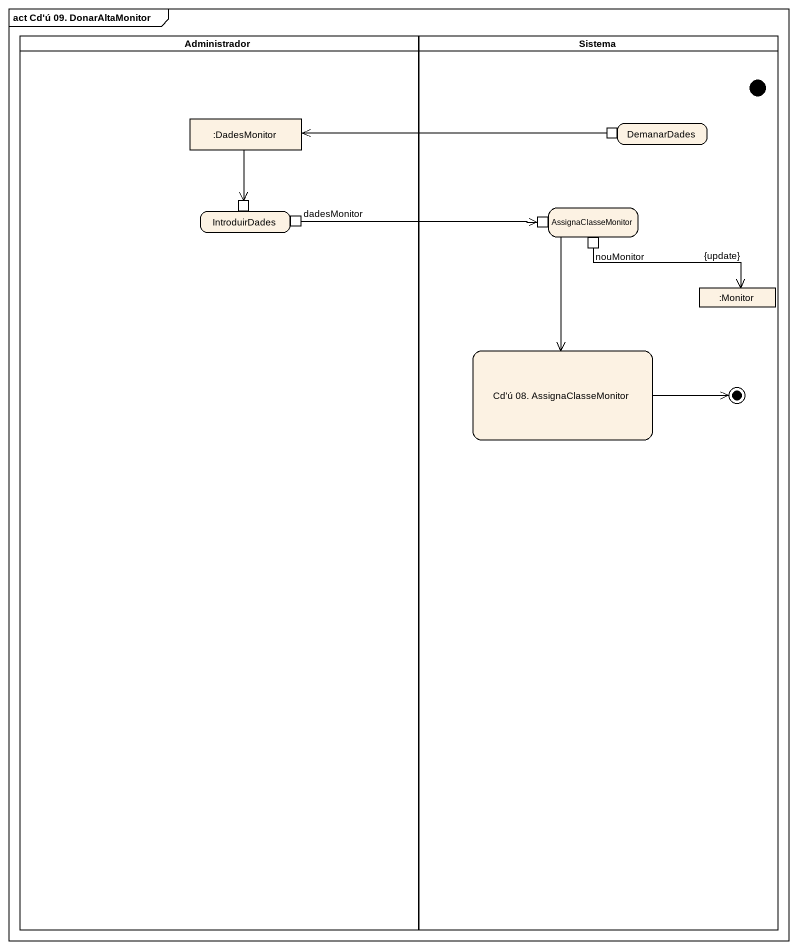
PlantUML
@startuml
mainframe act Cd'ú 09. DonarAltaMonitor
hide empty description
state Administrador <<partition>> {
  state ":DadesMonitor" as DadesMonitor <<object>>
  state IntroduirDades {
    state pin2 <<inputPin>>
    state dadesMonitor <<outputPin>>
  }
}
state Sistema <<partition>> {
  state initial1 <<start>>
  state DemanarDades {
    state pin1 <<outputPin>>
  }
  state AssignaClasseMonitor {
    state pin3 <<inputPin>>
    state nouMonitor <<outputPin>>
  }
  state ":Monitor" as Monitor <<object>>
  state "Cd'ú 08. AssignaClasseMonitor" as Cd_ú_08_AssignaClasseMonitor
  Cd_ú_08_AssignaClasseMonitor -right-> [*]
}
DadesMonitor --> pin2
pin1 -left-> DadesMonitor
dadesMonitor -right-> pin3
AssignaClasseMonitor --> Cd_ú_08_AssignaClasseMonitor
nouMonitor -right-> Monitor : {update}
@enduml
